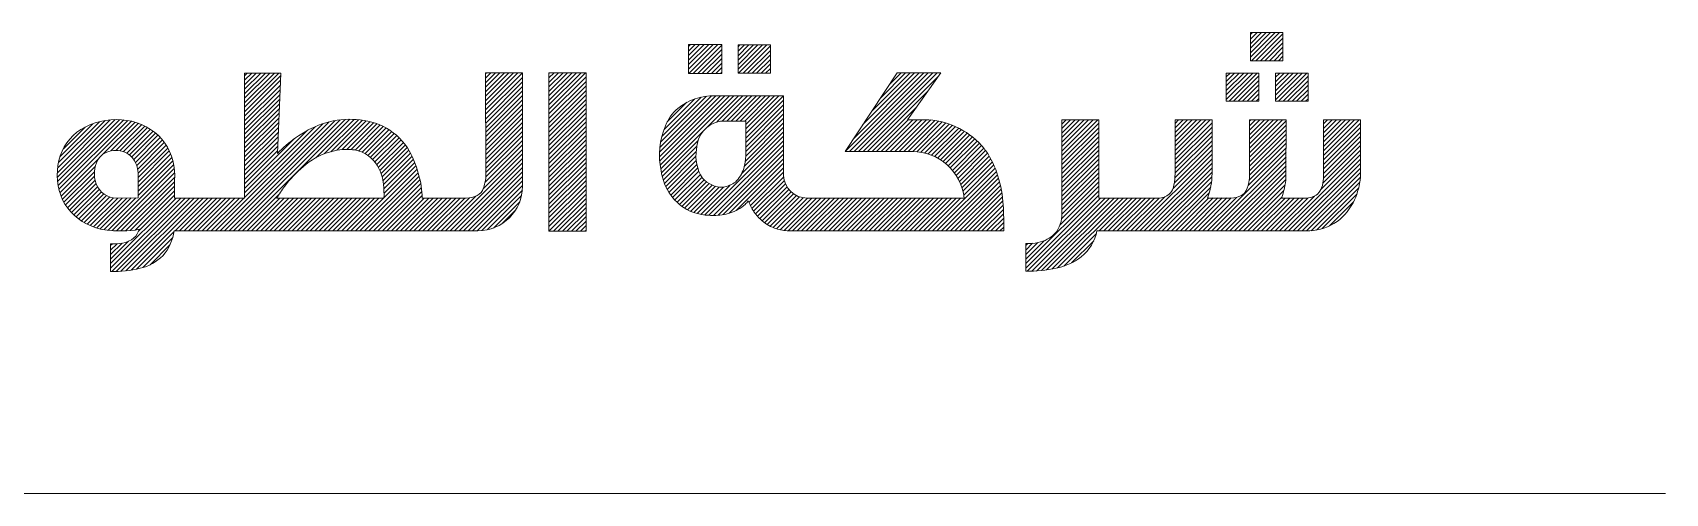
# Model space of a CAD drawing. Header units: millimetres. Extents: x -781 to 404, y -486 to 349.
# Drawn here: x 105.03 to 130.63, y -413.33 to -406.1 of the extents above; entities that cross this region are included whole.
import ezdxf

# ---------------------------------------------------------------- set-up
doc = ezdxf.new("R2010")
doc.units = ezdxf.units.MM
doc.layers.get('0').update_dxf_attribs({"color": 6, "lineweight": 0})
doc.layers.add('10', color=6, linetype='Continuous', lineweight=0)
doc.layers.add('9', color=6, linetype='Continuous', lineweight=0)
pattern_1 = [(44.99999999988837, (0, 0), (-0.0353553395860941, 0.0353553395862319), [])]

msp = doc.modelspace()

# ---------------------------------------------------------------- hatches: boundary and pattern name
at = {"layer": '9', "linetype": 'Continuous', "lineweight": 0}
h = msp.add_hatch(dxfattribs=at)
h.set_pattern_fill('_USER', scale=0.0500000007450581, angle=44.99999999988837, style=0, pattern_type=0)
h.set_pattern_definition(pattern_1)
edge = h.paths.add_edge_path()
edge.add_line((121.7489786104879, -408.6959732282207), (122.6895973214568, -408.6959732282207))
edge.add_arc((122.6895973214569, -408.4468421657657), 0.2491310624537846, 269.9999999999837, 310.7583884357075)
edge.add_arc((122.7167623102719, -408.4783593549288), 0.207522531715536, 310.7583884357508, 341.5396390108687)
edge.add_arc((122.3657920382057, -408.3611962781763), 0.5775324213518969, 341.5396390109241, 361.1443222715317)
edge.add_line((122.943209277887, -408.3496624569711), (122.9469319866794, -408.3310460983348))
edge.add_line((122.9469319866794, -408.3310460983348), (122.9469319866794, -407.4702602755269))
edge.add_line((122.9469319866794, -407.4702602755269), (123.5244194350798, -407.4702602755269))
edge.add_line((123.5244194350798, -407.4702602755269), (123.5244194350798, -408.3109277962739))
edge.add_arc((122.4198741693701, -408.3109277962742), 1.104545265712062, -20.378288004504384, 1.1823431123048067e-11, ccw=False)
edge.add_line((123.4552903784565, -408.6955490618956), (123.8259303252934, -408.6955490618956))
edge.add_arc((123.8259303252935, -408.3550377972384), 0.3405112646574366, 269.9999999999928, 297.7476056109067)
edge.add_arc((123.9016175798405, -408.4989101966334), 0.1779448849569758, 297.7476056108989, 333.2535335547515)
edge.add_arc((123.6333255097799, -408.3637006099125), 0.4783816789728511, 333.2535335548099, 354.332271639774)
edge.add_arc((123.5815837007137, -408.3585655228626), 0.5303776780960293, 354.3322716398117, 361.1889701323377)
edge.add_line((124.1118471866512, -408.347560210328), (124.1118471866512, -407.4691858636028))
edge.add_line((124.1118471866512, -407.4691858636028), (124.6868776057645, -407.4691858636028))
edge.add_line((124.6868776057608, -407.4691858636028), (124.6847291312269, -408.3766571330381))
edge.add_arc((123.4368660768869, -408.2768424764853), 1.251848700142868, 340.3777986101562, 355.4267351569194, ccw=False)
edge.add_line((124.6160166667373, -408.6972340255256), (124.9888425987055, -408.6972340255256))
edge.add_arc((124.9982839754511, -408.416034544189), 0.2813579355532694, 268.0769953672968, 309.4616161821006)
edge.add_arc((124.9780556160742, -408.4279570242816), 0.2859518044245112, 314.1142348503803, 345.7610382619313)
edge.add_arc((124.555003899191, -408.3396816255712), 0.7179576683783016, 347.2370256507515, 358.8244781444604)
edge.add_line((125.2728104657271, -408.3544107335272), (125.2731745084793, -407.4680692339006))
edge.add_line((125.2731745084793, -407.4680692339006), (125.851294105194, -407.4680692339006))
edge.add_line((125.851294105194, -407.4680692339006), (125.851294105194, -408.3726788719664))
edge.add_arc((124.7565697481118, -408.2793643948932), 1.098694229356157, 336.2033548214816, 355.1278760261658, ccw=False)
edge.add_arc((124.9391269006469, -408.3431155019529), 0.9060641211954511, 307.04371586200466, 335.23395902850046, ccw=False)
edge.add_arc((125.0114426835414, -408.3726788719943), 0.8398514216493332, 273.1024569416931, 304.3199058324334, ccw=False)
edge.add_line((125.0568968130405, -409.2112993657565), (121.7204603724817, -409.2112993657565))
edge.add_arc((121.030592640358, -409.0712557076171), 0.7039387146696131, 308.79227182156626, 348.5248464307167, ccw=False)
edge.add_arc((120.9021860310432, -408.8861086353472), 0.9288293720774573, 281.1307131019663, 307.81071298172793, ccw=False)
edge.add_arc((120.6363680844437, -407.8179685447262), 2.02892784867743, 269.0846848923595, 282.67320953341203, ccw=False)
edge.add_line((120.6039568084788, -409.8466374985796), (120.6039568084788, -409.4113090838877))
edge.add_arc((120.6194616204162, -408.4881647247581), 0.9232745566655683, 269.0377704658876, 281.0644142614659)
edge.add_arc((120.6963608474446, -408.8707035144999), 0.5330924240409916, 280.8434528899041, 297.2622549118984)
edge.add_arc((120.7695026421456, -408.9927634742007), 0.3911933504180892, 295.9284522441723, 317.049673723842)
edge.add_arc((120.7010434336263, -408.9522479211842), 0.4692152639099687, 319.1248337003008, 361.894134621154)
edge.add_line((121.1700023205712, -408.9367390127277), (121.1700023205712, -407.4675529073856))
edge.add_line((121.1700023205712, -407.4675529073856), (121.7489786104879, -407.4675529073856))
edge.add_line((121.7489786104879, -407.4675529073856), (121.7489786104879, -408.6959732282207))
h.paths.add_polyline_path([(123.747105389265, -406.7331603126899), (123.7471053892645, -407.1752814306036), (124.2596077491789, -407.1752814306036), (124.2596077491789, -406.7331603126899)])
h.paths.add_polyline_path([(124.5215755757954, -406.7331073875002), (124.5215755757972, -407.1752285054162), (125.0305407054929, -407.1752285054162), (125.0305407054929, -406.7331073875002)])
h.paths.add_polyline_path([(124.128956504569, -406.0982110117429), (124.1289565045708, -406.540332129659), (124.6379216342666, -406.540332129659), (124.6379216342666, -406.0982110117429)])
h = msp.add_hatch(dxfattribs=at)
h.set_pattern_fill('_USER', scale=0.0500000007450581, angle=44.99999999988837, style=0, pattern_type=0)
h.set_pattern_definition(pattern_1)
h.paths.add_polyline_path([(115.3151647768591, -406.2856678091016), (115.3151647768563, -406.738681042083), (115.8340405276376, -406.738681042083), (115.8340405276376, -406.2856678091016)])
h.paths.add_polyline_path([(116.0911614462693, -406.2909803266056), (116.0911614462666, -406.7358066738356), (116.5991136131224, -406.7358066738356), (116.5991136131224, -406.2909803266056)])
edge = h.paths.add_edge_path()
edge.add_arc((117.1728008054479, -408.3295350643129), 0.3676706205737334, 182.0627803821513, 269.9999999999956)
edge.add_line((117.1728008054478, -408.6972056848876), (119.6365181387095, -408.6972056848876))
edge.add_arc((118.8206395153702, -408.7850258249891), 0.8205914361175874, 6.143591147513327, 89.999999999999)
edge.add_line((118.8206395153702, -407.9644343888721), (117.7698558733355, -407.9644343888721))
edge.add_line((117.7698558733364, -407.9644343888726), (118.5873182550763, -406.7318784933266))
edge.add_line((118.5873182550754, -406.7318784933259), (119.2702435756209, -406.7318784933259))
edge.add_line((119.27024357562, -406.7318784933251), (118.7497663789509, -407.4677716368251))
edge.add_line((118.7497663789509, -407.4677716368251), (119.0808630273227, -407.4677716368251))
edge.add_arc((118.9997468768961, -408.6860073308553), 1.220933264379894, 38.83522453409188, 86.1905870724056, ccw=False)
edge.add_arc((118.8020086284452, -408.7907575861689), 1.441272958281408, 35.538147282194416, 37.149318574830204, ccw=False)
edge.add_arc((118.8755283382822, -408.7275457585098), 1.344734481123215, 16.227147197053228, 35.16727511851769, ccw=False)
edge.add_arc((118.2316099034621, -408.9417481149697), 2.023021717412001, 3.8434897110328734, 16.95584228358831, ccw=False)
edge.add_arc((114.5371199875066, -409.1057956762336), 5.720814836348539, -1.0656012414029874, 3.0024964677870116, ccw=False)
edge.add_line((120.2569454520085, -409.2121866881704), (117.0647283865924, -409.2114659785411))
edge.add_arc((117.0180445437824, -403.7266475682716), 5.485017080630717, 268.3804100757917, 270.4876592761147, ccw=False)
edge.add_arc((116.9069880536564, -408.4944976506744), 0.7163264859379299, 249.8248133695662, 266.480917717325, ccw=False)
edge.add_arc((116.8649078897345, -408.6007667922611), 0.6020713861513652, 225.9063751954808, 250.0957362065285, ccw=False)
edge.add_arc((116.9867904193391, -408.4585513427938), 0.7891035891492578, 214.9584609751114, 226.7357188504049, ccw=False)
edge.add_arc((117.1814946421251, -408.3552068855925), 1.008249387628657, 202.3571126996542, 213.4316618917649, ccw=False)
edge.add_arc((116.0368542308434, -408.6117319424922), 0.2472794484491426, 311.5979115831413, 329.09922847251033, ccw=False)
edge.add_arc((115.7680181549282, -408.3089123517257), 0.6522146781650104, 287.52301436245693, 311.5979115831469, ccw=False)
edge.add_arc((115.7149494139484, -408.1408352477713), 0.8284707536434781, 269.7215617784423, 287.52301436247626, ccw=False)
edge.add_arc((115.6954519294032, -407.863297325955), 1.106107099401427, 259.6590818786454, 270.8014372820506, ccw=False)
edge.add_arc((115.6725117255407, -408.0879778390395), 0.8811372485274466, 246.86300487783978, 258.503925967439, ccw=False)
edge.add_arc((115.7033900158734, -408.1579375715405), 0.8308191707965875, 216.9876080193649, 243.00616256576302, ccw=False)
edge.add_arc((115.7476128295985, -408.1484223002524), 0.872074754541931, 187.6890535334533, 215.7388150895291, ccw=False)
edge.add_arc((116.0063649009424, -408.0207258836553), 1.149268193977037, 156.458412679773, 192.2769491482575, ccw=False)
edge.add_arc((115.593217637453, -407.8103297396866), 0.6870371458727078, 130.5275702046493, 158.783107651948, ccw=False)
edge.add_arc((115.6876251159665, -407.934550739999), 0.8428516417462119, 87.499407192018, 129.9183334167802, ccw=False)
edge.add_line((115.7243985004406, -407.092501686684), (116.8053684402684, -407.092501686684))
edge.add_line((116.8053684402684, -407.092501686684), (116.8053684402684, -408.3427691963857))
edge = h.paths.add_edge_path(flags=0)
edge.add_line((116.2102753794511, -408.0346826223888), (116.213965044717, -407.4878107342142))
edge.add_line((116.2139650447193, -407.4878107342142), (115.8150533223988, -407.4878107342142))
edge.add_arc((115.8936721172968, -407.935747089192), 0.4547833473445791, 99.95477990002281, 179.1689423716372)
edge.add_arc((116.0685573451068, -408.034511860438), 0.6383754524251866, 170.5001190092255, 212.9662261850995)
edge.add_arc((115.8483618447836, -408.1122864218248), 0.4149163597038427, 220.523132103532, 271.3025679880161)
edge.add_arc((115.7639746388618, -408.0383398889453), 0.4976787530054163, 280.8660440973032, 305.2984114344984)
edge.add_arc((115.6575561109562, -408.0611811099949), 0.5497110491228147, 315.7852079523219, 341.6965196865267)
edge.add_arc((115.5231507755262, -408.0302893310052), 0.6871386485488894, 342.77065417999, 359.6336710648225)
h = msp.add_hatch(dxfattribs=at)
h.set_pattern_fill('_USER', scale=0.0500000007450581, angle=44.99999999988837, style=0, pattern_type=0)
h.set_pattern_definition(pattern_1)
edge = h.paths.add_edge_path()
edge.add_line((107.245195323384, -409.2110443063247), (112.0099825181414, -409.2110443063247))
edge.add_arc((112.0089336966276, -408.5100555868303), 0.700989504119008, 270.0857260604954, 360.0000000000047)
edge.add_line((112.7099232007467, -408.5100555868303), (112.7099232007467, -406.7317206884822))
edge.add_line((112.7099232007467, -406.7317206884822), (112.1308594401839, -406.7317206884822))
edge.add_line((112.1308594401839, -406.7317206884822), (112.1337879713228, -408.3064162862897))
edge.add_arc((111.7500260836126, -408.3503220672964), 0.3862653285824309, -16.184177990040325, 6.526769499611078, ccw=False)
edge.add_arc((107.8409645377574, -407.2158051958807), 4.456632719961695, 342.63276612399176, 343.8158220099033, ccw=False)
edge.add_arc((111.9190623523144, -408.491242836082), 0.1837387405689241, 296.5981429067085, 342.6327661239253, ccw=False)
edge.add_arc((111.8271991939265, -408.3077814955185), 0.3889140396422637, 269.9999999999791, 296.5981429066893, ccw=False)
edge.add_line((111.8271991939264, -408.6966955351617), (111.1385564452116, -408.6966955351617))
edge.add_arc((109.8290865628414, -408.7205462228594), 1.309687072601232, 1.043470090545876, 17.67904354852102)
edge.add_arc((109.6668222572255, -408.6609869231844), 1.45008200436889, 13.48608576598482, 31.41679542028831)
edge.add_arc((110.0524425036893, -408.4849205425319), 1.030468757281724, 34.23992429498373, 63.1544562459669)
edge.add_arc((110.0073073179608, -408.7441932802269), 1.284480207331848, 66.58285265215837, 88.4812232091898)
edge.add_arc((110.0088840660648, -408.8324410378346), 1.372660755360456, 88.64464489089819, 108.7652859699346)
edge.add_arc((110.1038363846175, -409.0645027472093), 1.62300415271585, 109.3037475205211, 126.0158214981687)
edge.add_arc((110.2213518775293, -409.2787925126947), 1.865690304975969, 125.0652570085944, 136.5477975385058)
edge.add_line((108.8669570589868, -407.9956654770562), (108.9214782176541, -406.7337140564168))
edge.add_line((108.9214782176541, -406.7337140564168), (108.3511116949621, -406.7337140564168))
edge.add_line((108.3511116949621, -406.7337140564168), (108.3511116949621, -408.6972983054661))
edge.add_line((108.3511116949621, -408.6972983054661), (107.2532241939816, -408.6972983054661))
edge.add_line((107.2532241939816, -408.6972983054661), (107.2532241939816, -408.4208649266472))
edge.add_line((107.2532241939816, -408.4208649266472), (107.256103515625, -408.3424034118652))
edge.add_line((107.256103515625, -408.3424034118652), (107.25146484375, -408.2625694274902))
edge.add_line((107.25146484375, -408.2625694274902), (107.2396826675258, -408.1830397379767))
edge.add_line((107.2396826675258, -408.1830397379767), (107.224365234375, -408.1091270446777))
edge.add_line((107.224365234375, -408.1091270446777), (107.20263671875, -408.0364952087402))
edge.add_line((107.20263671875, -408.0364952087402), (107.17431640625, -407.9660606384277))
edge.add_line((107.17431640625, -407.9660606384277), (107.139892578125, -407.8985557556152))
edge.add_line((107.139892578125, -407.8985557556152), (107.099365234375, -407.8343467712402))
edge.add_line((107.099365234375, -407.8343467712402), (107.0525492185838, -407.7727139844939))
edge.add_line((107.0525492185838, -407.7727139844939), (106.99853515625, -407.7165489196777))
edge.add_line((106.99853515625, -407.7165489196777), (106.938720703125, -407.6640586853027))
edge.add_line((106.938720703125, -407.6640586853027), (106.87451171875, -407.6171836853027))
edge.add_line((106.87451171875, -407.6171836853027), (106.806396484375, -407.5761680603027))
edge.add_line((106.806396484375, -407.5761680603027), (106.73486328125, -407.5412559509277))
edge.add_line((106.73486328125, -407.5412559509277), (106.66064453125, -407.5129356384277))
edge.add_line((106.66064453125, -407.5129356384277), (106.583984375, -407.4910850524902))
edge.add_line((106.583984375, -407.4910850524902), (106.505859375, -407.4761924743652))
edge.add_line((106.505859375, -407.4761924743652), (106.422119140625, -407.4669151306152))
edge.add_line((106.422119140625, -407.4669151306152), (106.337646484375, -407.4642295837402))
edge.add_line((106.337646484375, -407.4642295837402), (106.25341796875, -407.4677696228027))
edge.add_line((106.25341796875, -407.4677696228027), (106.16943359375, -407.4779014587402))
edge.add_line((106.16943359375, -407.4779014587402), (106.086669921875, -407.4943809509277))
edge.add_line((106.086669921875, -407.4943809509277), (106.00537109375, -407.5170860290527))
edge.add_line((106.00537109375, -407.5170860290527), (105.926025390625, -407.5460166931152))
edge.add_line((105.926025390625, -407.5460166931152), (105.84912109375, -407.5808067321777))
edge.add_line((105.84912109375, -407.5808067321777), (105.782958984375, -407.6192588806152))
edge.add_line((105.782958984375, -407.6192588806152), (105.720703125, -407.6636924743652))
edge.add_line((105.720703125, -407.6636924743652), (105.6630859375, -407.7139854431152))
edge.add_line((105.6630859375, -407.7139854431152), (105.610595703125, -407.7695274353027))
edge.add_line((105.610595703125, -407.7695274353027), (105.5634765625, -407.8298301696777))
edge.add_line((105.5634765625, -407.8298301696777), (105.5224609375, -407.8944053649902))
edge.add_line((105.5224609375, -407.8944053649902), (105.48779296875, -407.9625205993652))
edge.add_line((105.48779296875, -407.9625205993652), (105.459716796875, -408.0336875915527))
edge.add_line((105.459716796875, -408.0336875915527), (105.438720703125, -408.1071739196777))
edge.add_line((105.438720703125, -408.1071739196777), (105.423828125, -408.1855430603027))
edge.add_line((105.423828125, -408.1855430603027), (105.415283203125, -408.2647666931152))
edge.add_line((105.415283203125, -408.2647666931152), (105.4130859375, -408.3446006774902))
edge.add_line((105.4130859375, -408.3446006774902), (105.417236328125, -408.4241905212402))
edge.add_line((105.417236328125, -408.4241905212402), (105.427978515625, -408.5032920837402))
edge.add_line((105.427978515625, -408.5032920837402), (105.44384765625, -408.5784873962402))
edge.add_line((105.44384765625, -408.5784873962402), (105.467041015625, -408.6518516540527))
edge.add_line((105.467041015625, -408.6518516540527), (105.4970703125, -408.7226524353027))
edge.add_line((105.4970703125, -408.7226524353027), (105.533935546875, -408.7901573181152))
edge.add_line((105.533935546875, -408.7901573181152), (105.576904296875, -408.8538780212402))
edge.add_line((105.576904296875, -408.8538780212402), (105.6259765625, -408.9132041931152))
edge.add_line((105.6259765625, -408.9132041931152), (105.6791640302713, -408.9662724064744))
edge.add_line((105.6791640302713, -408.9662724064744), (105.74072265625, -409.0176963806152))
edge.add_line((105.74072265625, -409.0176963806152), (105.80517578125, -409.0626182556152))
edge.add_line((105.80517578125, -409.0626182556152), (105.872802734375, -409.1018028259277))
edge.add_line((105.872802734375, -409.1018028259277), (105.94384765625, -409.1351280212402))
edge.add_line((105.94384765625, -409.1351280212402), (106.017333984375, -409.1622276306152))
edge.add_line((106.017333984375, -409.1622276306152), (106.093017578125, -409.1829795837402))
edge.add_line((106.093017578125, -409.1829795837402), (106.1943359375, -409.1993370056152))
edge.add_line((106.1943359375, -409.1993370056152), (106.296875, -409.2092247009277))
edge.add_line((106.296875, -409.2092247009277), (106.3994140625, -409.2126426696777))
edge.add_line((106.3994140625, -409.2126426696777), (106.502197265625, -409.2093467712402))
edge.add_line((106.502197265625, -409.2093467712402), (106.567626953125, -409.2083702087402))
edge.add_line((106.567626953125, -409.2083702087402), (106.6328125, -409.2011680603027))
edge.add_line((106.6328125, -409.2011680603027), (106.697021484375, -409.1874961853027))
edge.add_line((106.697021484375, -409.1874961853027), (106.68408203125, -409.2250938415527))
edge.add_line((106.68408203125, -409.2250938415527), (106.666015625, -409.2604942321777))
edge.add_line((106.666015625, -409.2604942321777), (106.642822265625, -409.2927207946777))
edge.add_line((106.642822265625, -409.2927207946777), (106.615234375, -409.3214073181152))
edge.add_line((106.615234375, -409.3214073181152), (106.57470703125, -409.3510704040527))
edge.add_line((106.57470703125, -409.3510704040527), (106.530517578125, -409.3751182556152))
edge.add_line((106.530517578125, -409.3751182556152), (106.483642578125, -409.3929405212402))
edge.add_line((106.483642578125, -409.3929405212402), (106.4353425513009, -409.4041144080429))
edge.add_line((106.4353425513009, -409.4041144080429), (106.342529296875, -409.4140586853027))
edge.add_line((106.342529296875, -409.4140586853027), (106.2497889143896, -409.4161331412267))
edge.add_line((106.2497889143896, -409.4161331412267), (106.2497889143896, -409.8478999042452))
edge.add_arc((106.3173425686507, -408.2397188160363), 1.609599300657265, 267.5946333649372, 284.2077927541009)
edge.add_arc((106.5289139521219, -409.0519206444851), 0.7703346888509797, 283.7798461403939, 314.4932639836072)
edge.add_arc((106.5165482993985, -409.116822959251), 0.7347136502116698, 318.7321205704496, 352.6319683295183)
edge = h.paths.add_edge_path(flags=0)
edge.add_line((106.1943359375, -408.6640586853027), (106.149169921875, -408.6365928649902))
edge.add_line((106.149169921875, -408.6365928649902), (106.108642578125, -408.6027793884277))
edge.add_line((106.108642578125, -408.6027793884277), (106.073486328125, -408.5633506774902))
edge.add_line((106.073486328125, -408.5633506774902), (106.04443359375, -408.5191612243652))
edge.add_line((106.04443359375, -408.5191612243652), (106.0224609375, -408.4711875915527))
edge.add_line((106.0224609375, -408.4711875915527), (106.0069365936551, -408.4183793727358))
edge.add_line((106.0069365936551, -408.4183793727358), (105.9990234375, -408.3745079040527))
edge.add_line((105.9990234375, -408.3745079040527), (105.995361328125, -408.3279991149902))
edge.add_line((105.995361328125, -408.3279991149902), (105.996337890625, -408.2813682556152))
edge.add_line((105.996337890625, -408.2813682556152), (106.0019939430103, -408.2346443446072))
edge.add_line((106.0019939430103, -408.2346443446072), (106.010986328125, -408.1872520446777))
edge.add_line((106.010986328125, -408.1872520446777), (106.026611328125, -408.1413536071777))
edge.add_line((106.026611328125, -408.1413536071777), (106.048583984375, -408.0980186462402))
edge.add_line((106.048583984375, -408.0980186462402), (106.0754089435086, -408.0593242361624))
edge.add_line((106.0754089435086, -408.0593242361624), (106.10009765625, -408.0323448181152))
edge.add_line((106.10009765625, -408.0323448181152), (106.127197265625, -408.0097618103027))
edge.add_line((106.127197265625, -408.0097618103027), (106.15673828125, -407.9907188415527))
edge.add_line((106.15673828125, -407.9907188415527), (106.1879792275217, -407.9759394708164))
edge.add_arc((106.3121345940735, -408.2517773047702), 0.3024914307610804, 86.20798776050123, 114.23264069743331, ccw=False)
edge.add_arc((106.3461267461571, -408.2737263849838), 0.3240802370653113, 41.55784544716431, 92.4735906545722, ccw=False)
edge.add_arc((106.2723507984402, -408.3177359014812), 0.4087942297464031, 2.2444279233814086, 39.313417513380216, ccw=False)
edge.add_line((106.6808314215195, -408.3017264404452), (106.6808314215195, -408.6951868059893))
edge.add_line((106.6808314215195, -408.6951868059893), (106.3371660407051, -408.6960416949962))
edge.add_line((106.3371660407051, -408.6960416949962), (106.288330078125, -408.6923789978027))
edge.add_line((106.288330078125, -408.6923789978027), (106.240234375, -408.6816368103027))
edge.add_line((106.240234375, -408.6816368103027), (106.1943359375, -408.6640586853027))
edge = h.paths.add_edge_path(flags=0)
edge.add_arc((112.5919066907169, -411.1110061516655), 4.450360159083384, 144.275310359254, 147.1786052611669, ccw=False)
edge.add_arc((110.2606491161508, -409.4355052057211), 1.579460889021403, 128.6723929074873, 144.2399320380598, ccw=False)
edge.add_arc((109.9518133651399, -408.9441390294862), 1.005018902393667, 105.6354008375535, 132.4331954856869, ccw=False)
edge.add_arc((109.9451760205263, -408.7350288149455), 0.8034129797349137, 85.37282861972858, 109.20109208667529, ccw=False)
edge.add_arc((109.9941818646067, -408.4335977075259), 0.4996134456468306, 55.571258616872, 88.18697236896207, ccw=False)
edge.add_arc((109.9746836392504, -408.4656565503262), 0.5370843482044227, 27.076454836057223, 55.789176598853885, ccw=False)
edge.add_arc((109.8029950472522, -408.558174634351), 0.7320803669654483, 6.140051958714878, 27.407440165554192, ccw=False)
edge.add_arc((108.5069365345117, -408.6476241216054), 2.030879326715322, -1.4443041323262946, 4.738072920133277, ccw=False)
edge.add_line((110.5371706481387, -408.6988128268504), (108.8519830405239, -408.6988128268504))
h.paths.add_polyline_path([(113.1249413568739, -406.7305598930042), (113.1249413568744, -409.2155814257098), (113.7065929124937, -409.2155814257098), (113.7065929124937, -406.7305598930042)])

# ---------------------------------------------------------------- linework, layer by layer
at = {"color": 7}
for p, q in [((124.1290137540572, -406.0982352126439), (124.637978883753, -406.0982352126439)), ((124.1290137540572, -406.5403563305599), (124.1290137540572, -406.0982352126444)), ((124.6379788837548, -406.0982352126439), (124.6379788837548, -406.5403563305593)), ((115.3152220263473, -406.2856920100025), (115.8340977771285, -406.2856920100025)), ((115.3152220263473, -406.738705242984), (115.3152220263473, -406.2856920100034)), ((115.8340977771258, -406.2856920100025), (115.8340977771258, -406.7387052429831)), ((116.0912186957575, -406.2910045275065), (116.5991708626135, -406.2910045275065)), ((116.0912186957575, -406.7358308747365), (116.0912186957575, -406.2910045275065)), ((116.5991708626106, -406.2910045275065), (116.5991708626106, -406.7358308747366)), ((124.6379788837548, -406.5403563305599), (124.1290137540591, -406.5403563305599)), ((108.3511689444503, -408.6973225063671), (108.3511689444503, -406.7337382573184)), ((108.3511689444503, -406.7337382573177), (108.9215354671439, -406.7337382573177)), ((108.9215354671423, -406.7337382573177), (108.867014308475, -407.9956896779586)), ((112.1309166896724, -406.7317448893832), (112.709980450235, -406.7317448893832)), ((112.1309166896724, -406.7317448893832), (112.1338452208112, -408.3064404871906)), ((112.709980450235, -406.7317448893832), (112.709980450235, -408.5100797877301)), ((113.1249986063622, -406.7305840939052), (113.7066501619814, -406.7305840939052)), ((113.1249986063622, -409.2156056266108), (113.1249986063622, -406.7305840939068)), ((113.706650161982, -406.7305840939052), (113.706650161982, -409.2156056266092)), ((115.8340977771258, -406.738705242984), (115.3152220263446, -406.738705242984)), ((116.5991708626106, -406.7358308747365), (116.0912186957546, -406.7358308747365)), ((118.587375504565, -406.7319026942268), (117.7699131228248, -407.9644585897731)), ((119.2703008251092, -406.7319026942268), (118.5873755045637, -406.7319026942268)), ((118.7498236284391, -407.467795837726), (119.2703008251083, -406.731902694226)), ((123.7471626387532, -406.7331845135909), (124.2596649986678, -406.7331845135909)), ((123.7471626387532, -407.1753056315047), (123.7471626387532, -406.7331845135891)), ((124.2596649986672, -406.7331845135909), (124.2596649986672, -407.1753056315064)), ((124.5216328252836, -406.7331315884011), (125.0305979549793, -406.7331315884011)), ((124.5216328252836, -407.1752527063172), (124.5216328252836, -406.7331315884016)), ((125.0305979549812, -406.7331315884011), (125.0305979549812, -407.1752527063168)), ((116.8054256897567, -407.092525887585), (115.7244557499396, -407.092525887585)), ((116.8054256897567, -408.3427933972016), (116.8054256897567, -407.0925258875859)), ((124.2596649986672, -407.1753056315047), (123.7471626387526, -407.1753056315047)), ((125.0305979549812, -407.1752527063172), (124.5216328252855, -407.1752527063172)), ((105.7207603744882, -407.6637166752662), (105.6631431869882, -407.7140096440161)), ((105.7830162338632, -407.6192830815162), (105.7207603744882, -407.6637166752662)), ((105.8491783432382, -407.5808309330787), (105.7830162338632, -407.6192830815162)), ((105.9260826401132, -407.5460408940162), (105.8491783432382, -407.5808309330787)), ((106.0054283432382, -407.5171102299536), (105.9260826401132, -407.5460408940162)), ((106.0867271713632, -407.4944051518286), (106.0054283432382, -407.5171102299536)), ((106.1694908432382, -407.4779256596412), (106.0867271713632, -407.4944051518286)), ((106.2534752182382, -407.4677938237036), (106.1694908432382, -407.4779256596412)), ((106.3377037338632, -407.4642537846411), (106.2534752182382, -407.4677938237036)), ((106.4221763901132, -407.4669393315161), (106.3377037338632, -407.4642537846411)), ((106.5059166244882, -407.4762166752662), (106.4221763901132, -407.4669393315161)), ((106.5840416244882, -407.4911092533912), (106.5059166244882, -407.4762166752662)), ((106.6607017807382, -407.5129598393287), (106.5840416244882, -407.4911092533912)), ((106.7349205307382, -407.5412801518287), (106.6607017807382, -407.5129598393287)), ((106.8064537338632, -407.5761922612036), (106.7349205307382, -407.5412801518287)), ((106.8745689682382, -407.6172078862036), (106.8064537338632, -407.5761922612036)), ((106.9387779526132, -407.6640828862037), (106.8745689682382, -407.6172078862036)), ((106.9985924057382, -407.7165731205786), (106.9387779526132, -407.6640828862037)), ((115.8151105718934, -407.4878349351151), (116.2140222942076, -407.4878349351151)), ((116.2140222942052, -407.4878349351151), (116.2103326289394, -408.0347068232899)), ((119.0809202768059, -407.467795837726), (118.7498236284396, -407.467795837726)), ((121.7490358599762, -407.4675771082866), (121.1700595700624, -407.4675771082866)), ((121.1700595700595, -407.4675771082866), (121.1700595700595, -408.9367632136321)), ((121.7490358599762, -408.6959974291216), (121.7490358599762, -407.4675771082867)), ((123.524476684568, -407.4702844764279), (122.9469892361671, -407.4702844764279)), ((122.9469892361676, -407.4702844764279), (122.9469892361676, -408.3310702992375)), ((123.524476684568, -408.3109519971749), (123.524476684568, -407.4702844764269)), ((124.6869348552527, -407.4692100645038), (124.1119044361402, -407.4692100645038)), ((124.1119044361394, -407.4692100645038), (124.1119044361394, -408.347584411246)), ((124.6847863807152, -408.3766813338971), (124.6869348552492, -407.4692100645037)), ((125.2732317579675, -407.4680934348016), (125.2728677152152, -408.3544349344743)), ((125.8513513546822, -407.4680934348016), (125.2732317579691, -407.4680934348016)), ((125.8513513546822, -408.372703072896), (125.8513513546822, -407.4680934348016)), ((105.5225181869882, -407.8944295658912), (105.4878502182382, -407.9625448002661)), ((105.5635338119882, -407.8298543705787), (105.5225181869882, -407.8944295658912)), ((105.6106529526132, -407.7695516362036), (105.5635338119882, -407.8298543705787)), ((105.6631431869882, -407.7140096440161), (105.6106529526132, -407.7695516362036)), ((107.0526064680721, -407.7727381853948), (106.9985924057382, -407.7165731205786)), ((107.0994224838632, -407.8343709721411), (107.0526064680721, -407.7727381853948)), ((107.1399498276132, -407.8985799565161), (107.0994224838632, -407.8343709721411)), ((107.1743736557382, -407.9660848393286), (107.1399498276132, -407.8985799565161)), ((105.4238853744882, -408.1855672612037), (105.4153404526132, -408.2647908940161)), ((105.4387779526132, -408.1071981205786), (105.4238853744882, -408.1855672612037)), ((105.4597740463632, -408.0337117924536), (105.4387779526132, -408.1071981205786)), ((105.4878502182382, -407.9625448002661), (105.4597740463632, -408.0337117924536)), ((106.0110435776132, -408.1872762455787), (106.0020511924984, -408.2346685455081)), ((106.0266685776132, -408.1413778080786), (106.0110435776132, -408.1872762455787)), ((106.0486412338632, -408.0980428471411), (106.0266685776132, -408.1413778080786)), ((106.0754661929969, -408.0593484370634), (106.0486412338632, -408.0980428471411)), ((106.1001549057382, -408.0323690190161), (106.0754661929969, -408.0593484370634)), ((106.1272545151132, -408.0097860112037), (106.1001549057382, -408.0323690190161)), ((106.1567955307382, -407.9907430424537), (106.1272545151132, -408.0097860112037)), ((106.1880364770099, -407.9759636717175), (106.1567955307382, -407.9907430424537)), ((107.2026939682382, -408.0365194096412), (107.1743736557382, -407.9660848393286)), ((107.2244224838632, -408.1091512455786), (107.2026939682382, -408.0365194096412)), ((107.239739917014, -408.1830639388776), (107.2244224838632, -408.1091512455786)), ((107.2515220932382, -408.2625936283911), (107.239739917014, -408.1830639388776)), ((117.7699131228237, -407.9644585897731), (118.8206967648579, -407.9644585897731)), ((105.4153404526132, -408.2647908940161), (105.4131431869882, -408.3446248783912)), ((105.4131431869882, -408.3446248783912), (105.4172935776132, -408.4242147221411)), ((105.4172935776132, -408.4242147221411), (105.4280357651132, -408.5033162846412)), ((105.9963951401132, -408.2813924565162), (105.9954185776132, -408.3280233158911)), ((105.9954185776132, -408.3280233158911), (105.9990806869882, -408.3745321049536)), ((106.0020511924984, -408.2346685455081), (105.9963951401132, -408.2813924565162)), ((105.9990806869882, -408.3745321049536), (106.0069938431433, -408.4184035736369)), ((106.0069938431433, -408.4184035736369), (106.0225181869882, -408.4712117924537)), ((106.6808886710078, -408.6952110068901), (106.6808886710078, -408.3017506413462)), ((107.2561607651132, -408.3424276127662), (107.2515220932382, -408.2625936283911)), ((107.2532814434698, -408.4208891275482), (107.2561607651132, -408.3424276127662)), ((107.2532814434698, -408.4208891275482), (107.2532814434698, -408.6973225063663)), ((122.9469892361676, -408.3310702992357), (122.9432665273764, -408.3496866578654)), ((105.4280357651132, -408.5033162846412), (105.4439049057382, -408.5785115971411)), ((105.4439049057382, -408.5785115971411), (105.4670982651132, -408.6518758549536)), ((105.4670982651132, -408.6518758549536), (105.4971275619882, -408.7226766362037)), ((106.0225181869882, -408.4712117924537), (106.0444908432382, -408.5191854252661)), ((106.0444908432382, -408.5191854252661), (106.0735435776132, -408.5633748783911)), ((106.0735435776132, -408.5633748783911), (106.1086998276132, -408.6028035893287)), ((106.1086998276132, -408.6028035893287), (106.1492271713632, -408.6366170658911)), ((106.1492271713632, -408.6366170658911), (106.1943931869882, -408.6640828862036)), ((106.1943931869882, -408.6640828862036), (106.2402916244882, -408.6816610112037)), ((106.2402916244882, -408.6816610112037), (106.2883873276132, -408.6924031987036)), ((106.2883873276132, -408.6924031987036), (106.3372232901935, -408.6960658958972)), ((106.3372232901935, -408.6960658958972), (106.6808886710078, -408.6952110068901)), ((107.2532814434698, -408.6973225063671), (108.3511689444473, -408.6973225063671)), ((108.852040290013, -408.6988370277513), (110.537227897627, -408.6988370277513)), ((111.1386136946994, -408.6967197360626), (111.8272564434175, -408.6967197360626)), ((119.6365753881964, -408.6972298857886), (117.1728580549363, -408.6972298857886)), ((122.6896545709451, -408.6959974291216), (121.7490358599764, -408.6959974291216)), ((123.8259875747817, -408.6955732627966), (123.4553476279426, -408.6955732627966)), ((124.9888998481774, -408.6972582264265), (124.6160739162262, -408.6972582264265)), ((105.4971275619882, -408.7226766362037), (105.5339927963632, -408.7901815190162)), ((105.5339927963632, -408.7901815190162), (105.5769615463632, -408.8539022221412)), ((105.5769615463632, -408.8539022221412), (105.6260338119882, -408.9132283940162)), ((105.6260338119882, -408.9132283940162), (105.6792212797595, -408.9662966073754)), ((105.6792212797595, -408.9662966073754), (105.7407799057382, -409.0177205815161)), ((105.7407799057382, -409.0177205815161), (105.8052330307382, -409.0626424565162)), ((105.8052330307382, -409.0626424565162), (105.8728599838632, -409.1018270268286)), ((105.8728599838632, -409.1018270268286), (105.9439049057382, -409.1351522221412)), ((105.9439049057382, -409.1351522221412), (106.0173912338632, -409.1622518315161)), ((106.0173912338632, -409.1622518315161), (106.0930748276132, -409.1830037846412)), ((106.0930748276132, -409.1830037846412), (106.1943931869882, -409.1993612065161)), ((106.1943931869882, -409.1993612065161), (106.2969322494882, -409.2092489018287)), ((106.2969322494882, -409.2092489018287), (106.3994713119882, -409.2126668705787)), ((106.3994713119882, -409.2126668705787), (106.5022545151132, -409.2093709721411)), ((106.5022545151132, -409.2093709721411), (106.5676842026132, -409.2083944096412)), ((106.5676842026132, -409.2083944096412), (106.6328697494882, -409.2011922612036)), ((106.6328697494882, -409.2011922612036), (106.6970787338632, -409.1875203862036)), ((106.6841392807382, -409.2251180424536), (106.6970787338632, -409.1875203862036)), ((112.0100397671294, -409.2110685072257), (107.2452525728692, -409.2110685072257)), ((113.706650161982, -409.2156056266108), (113.1249986063627, -409.2156056266108)), ((117.0647856361584, -409.211490179442), (120.2570027014961, -409.2122108890714)), ((121.7205176219722, -409.2113235666574), (125.056954062526, -409.2113235666574)), ((106.2498461638779, -409.4161573421277), (106.3425865463632, -409.4140828862037)), ((106.2498461638779, -409.8479241051454), (106.2498461638779, -409.4161573421277)), ((106.3425865463632, -409.4140828862037), (106.4353998007892, -409.4041386089437)), ((106.4353998007892, -409.4041386089437), (106.4836998276132, -409.3929647221411)), ((106.4836998276132, -409.3929647221411), (106.5305748276132, -409.3751424565161)), ((106.5305748276132, -409.3751424565161), (106.5747642807382, -409.3510946049536)), ((106.5747642807382, -409.3510946049536), (106.6152916244882, -409.3214315190161)), ((106.6152916244882, -409.3214315190161), (106.6428795151132, -409.2927449955786)), ((106.6428795151132, -409.2927449955786), (106.6660728744882, -409.2605184330786)), ((106.6660728744882, -409.2605184330786), (106.6841392807382, -409.2251180424536)), ((120.6040140579671, -409.4113332847891), (120.6040140579671, -409.8466616994809))]:
    msp.add_line(p, q, dxfattribs=at)
for centre, radius, start, end in [((115.6876823654547, -407.9345749408998), 0.8428516417461613, 87.49940719132788, 129.9183334240702), ((115.5932748869418, -407.8103539405878), 0.6870371458732646, 130.527570213729, 158.7831076483902), ((110.1038936341065, -409.0645269481119), 1.623004152717696, 109.3037475185828, 126.0158214968846), ((110.0089413155528, -408.8324652387337), 1.3726607553586, 88.6446449049731, 108.7652859677623), ((110.0073645674492, -408.7442174811267), 1.284480207330728, 66.58285265214563, 88.48122322426107), ((110.0524997531775, -408.484944743433), 1.030468757281886, 34.23992429379609, 63.15445624588107), ((116.0064221504308, -408.0207500845562), 1.149268193977167, 156.4584126773937, 192.2769491474385), ((115.893729366785, -407.9357712900928), 0.4547833473444533, 99.95477989923081, 179.1689423690308), ((118.9998041263843, -408.6860315317562), 1.220933264379893, 38.83522453129982, 86.19058707239799), ((110.2214091270161, -409.2788167135941), 1.865690304973856, 125.0652570074994, 136.5477975382664), ((109.9452332700148, -408.7350530158473), 0.8034129797358303, 85.37282862062385, 109.2010920833888), ((109.9942391140948, -408.4336219084271), 0.4996134456470826, 55.57125860658199, 88.18697237036118), ((109.6668795067153, -408.6610111240847), 1.4500820043672, 13.48608576437759, 31.41679541949855), ((116.0686145945947, -408.0345360613391), 0.6383754524248527, 170.5001190072722, 212.9662261836138), ((118.8020658779751, -408.7907817870382), 1.44127295822907, 35.53814728959458, 37.14931857250059), ((106.3121918435617, -408.2518015056711), 0.3024914307611344, 86.20798776071143, 114.2326406973476), ((106.3461839956453, -408.2737505858849), 0.3240802370654321, 41.55784544577135, 92.47359065461818), ((106.2724080479283, -408.3177601023821), 0.4087942297464659, 2.24442792338888, 39.31341751223789), ((109.9518706146282, -408.9441632303874), 1.005018902393806, 105.6354008347426, 132.4331954861737), ((109.9747408887378, -408.4656807512279), 0.5370843482053675, 27.07645482443542, 55.78917658905243), ((115.5232080250161, -408.0303135319063), 0.6871386485472168, 342.7706541792276, 359.6336710639889), ((118.8206967648584, -408.78505002589), 0.8205914361175777, 6.143591147554457, 89.99999999977562), ((118.8755855877698, -408.727569959411), 1.34473448112392, 16.22714720201921, 35.16727512646641), ((110.2607063656369, -409.4355294066199), 1.579460889018388, 128.6723929076878, 144.2399320377183), ((109.8030522967392, -408.5581988352523), 0.7320803669667394, 6.140051960705607, 27.40744015698575), ((109.8291438123297, -408.7205704237603), 1.309687072601226, 1.043470090617844, 17.67904354672222), ((111.7500833331005, -408.3503462681973), 0.3862653285827382, 343.8158220100084, 6.526769499544657), ((115.7476700790867, -408.1484465011535), 0.8720747545418134, 187.6890535325474, 215.7388150836146), ((115.8484190942717, -408.1123106227259), 0.4149163597035966, 220.523132101404, 271.3025679872836), ((115.7640318883504, -408.0383640898471), 0.4976787530044819, 280.8660440963384, 305.298411433208), ((115.6576133604449, -408.0612053108962), 0.549711049122347, 315.7852079510673, 341.6965196856619), ((117.1728580549361, -408.3295592652139), 0.3676706205737052, 182.062780368349, 269.9999999993345), ((118.2316671529488, -408.9417723158712), 2.023021717413623, 3.843489716696652, 16.95584228687848), ((122.3658492876948, -408.3612204790775), 0.577532421351041, 341.5396390110334, 1.144322272129512), ((122.4199314188572, -408.3109519971749), 1.104545265713191, 339.6217119946534, 359.9999999991132), ((123.6333827592698, -408.3637248108138), 0.4783816789711576, 333.2535335537412, 354.3322716389703), ((123.5816409502022, -408.3585897237635), 0.5303776780957734, 354.3322716397994, 1.188970130353102), ((123.4369233263778, -408.2768666773867), 1.251848700140137, 340.377798609328, 355.4267351579552), ((124.5550611486769, -408.3397058264718), 0.717957668380686, 347.2370256534849, 358.8244781398902), ((124.7566269975996, -408.2793885957939), 1.098694229356621, 336.2033548192078, 355.1278760237752), ((112.59196394023, -411.1110303525829), 4.450360159113193, 144.2753103588982, 147.1786052607929), ((108.5069937839962, -408.6476483225064), 2.030879326719104, 358.5556958676732, 4.738072920828667), ((111.8272564434146, -408.3078056964191), 0.3889140396426706, 269.999999999375, 296.5981429051606), ((111.9191196018028, -408.491267036983), 0.1837387405687496, 296.5981429051303, 342.6327661231437), ((112.0089909461158, -408.5100797877312), 0.700989504119065, 270.085726018964, 359.9999999991106), ((107.8410217876962, -407.2158293969182), 4.456632719490865, 342.6327661230924, 343.8158220091263), ((115.7034472653622, -408.1579617724409), 0.8308191707973522, 216.9876080132094, 243.0061625661658), ((122.6896545709451, -408.4468663666666), 0.24913106245385, 269.9999999993353, 310.7583884396077), ((122.7168195597605, -408.47838355583), 0.2075225317150429, 310.7583884396169, 341.5396390101538), ((123.8259875747817, -408.3550619981393), 0.3405112646576304, 269.9999999993493, 297.7476056103108), ((123.9016748293288, -408.4989343975344), 0.1779448849569124, 297.747605610272, 333.2535335537161), ((124.9983412249394, -408.4160587450901), 0.2813579355531583, 268.0769953633121, 309.4616161820306), ((124.9781128655622, -408.4279812251825), 0.2859518044247183, 314.1142348499875, 345.7610382698413), ((115.6725689750292, -408.0880020399395), 0.8811372485283951, 246.8630048780122, 258.503925961137), ((115.6955091788913, -407.863321526856), 1.106107099401411, 259.6590818735848, 270.8014372774929), ((115.7150066634367, -408.1408594486724), 0.8284707536432931, 269.7215617727246, 287.5230143620339), ((115.7680754044158, -408.3089365526257), 0.6522146781661179, 287.5230143620743, 311.5979115822189), ((116.0369114803316, -408.611756143393), 0.2472794484493403, 311.5979115821275, 329.0992284722047), ((117.1815518916119, -408.3552310864943), 1.00824938762694, 202.3571126991374, 213.4316618930842), ((116.9868476688307, -408.4585755436919), 0.7891035891535993, 214.9584609768863, 226.7357188467785), ((114.5371772370217, -409.1058198771338), 5.720814836321697, 358.9343987585805, 3.002496469776267), ((120.7011006831144, -408.952272122085), 0.4692152639101556, 319.1248336993433, 1.894134620675657), ((124.9391841501346, -408.3431397028534), 0.9060641211960263, 307.0437158605558, 335.2339590258793), ((106.5166055488871, -409.1168471601522), 0.7347136502112637, 318.7321205692346, 352.6319683286122), ((116.8649651392225, -408.6007909931622), 0.6020713861510992, 225.9063751909677, 250.0957362307943), ((116.9070453031445, -408.4945218515758), 0.7163264859373318, 249.8248133896446, 266.4809177171774), ((117.0181017932682, -403.7266717694238), 5.485017080379537, 268.3804100751613, 270.4876592763008), ((121.0306498898462, -409.0712799085181), 0.7039387146695831, 308.792271830887, 348.5248464298519), ((125.0114999330299, -408.372703072896), 0.8398514216486466, 273.1024569406742, 304.3199058309229), ((120.6195188699039, -408.4881889256548), 0.923274556669841, 269.0377704653461, 281.0644142644719), ((120.6964180969344, -408.8707277154053), 0.5330924240363332, 280.8434528952364, 297.2622549092236), ((120.7695598916334, -408.9927876751008), 0.3911933504190881, 295.9284522406857, 317.0496737217264), ((106.5289712016101, -409.051944845386), 0.7703346888509675, 283.7798461404978, 314.4932639822781), ((120.9022432805313, -408.8861328362481), 0.9288293720774742, 281.1307131039548, 307.8107129886664), ((106.3173998181391, -408.2397430169394), 1.609599300655119, 267.5946333642644, 284.2077927538053), ((120.6364253339316, -407.817992745624), 2.02892784868057, 269.0846848916958, 282.6732095339062)]:
    msp.add_arc(centre, radius, start, end, dxfattribs=at)
at = {"layer": '10', "color": 7, "linetype": 'Continuous', "lineweight": 0}
msp.add_line((-38.199033475546, -413.3345004469706), (130.6349449468982, -413.3345004469706), dxfattribs=at)

doc.saveas('drawing.dxf')
